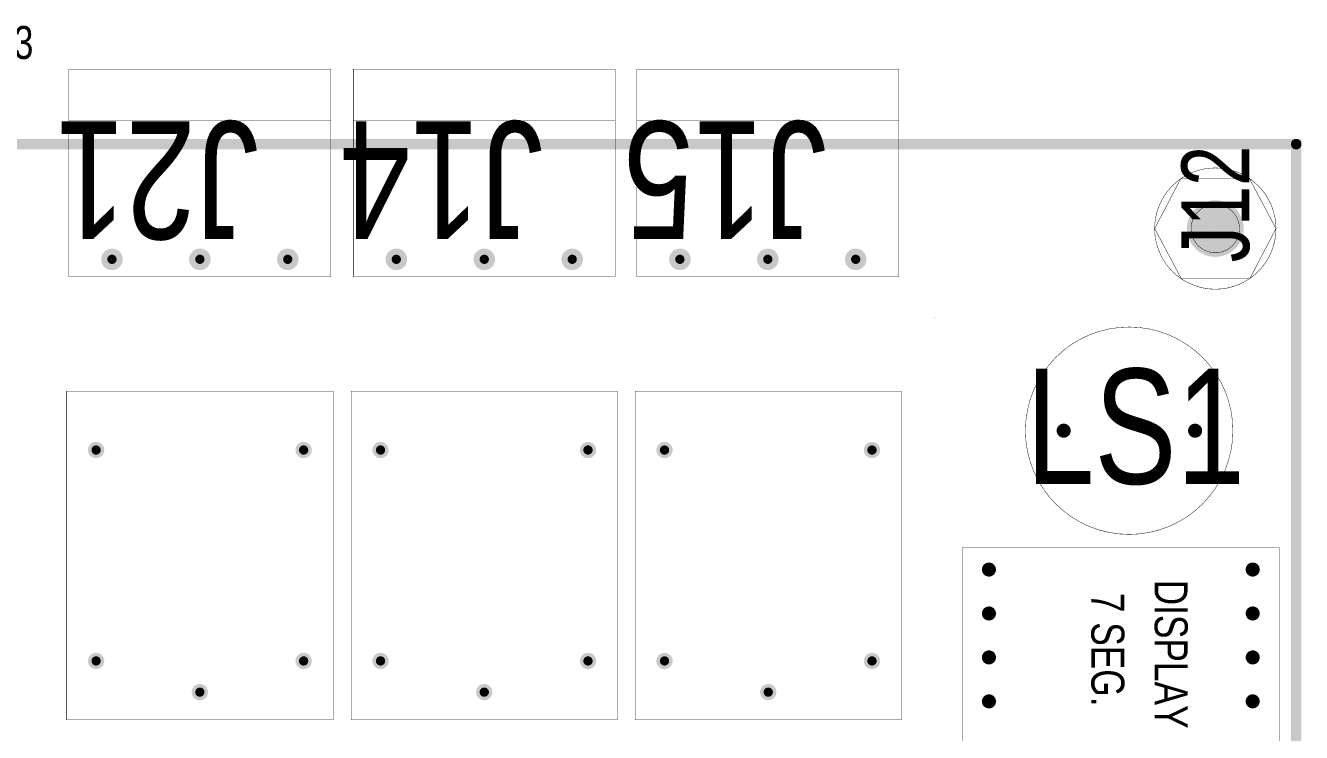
# Model space of a CAD drawing. Extents: x 0 to 5.47, y 0 to 3.78.
# Drawn here: x 2.565 to 5.468, y 2.173 to 3.782 of the extents above; entities that cross this region are included whole.
import ezdxf

# ---------------------------------------------------------------- set-up
doc = ezdxf.new("R2010")
doc.units = 0

msp = doc.modelspace()

# ---------------------------------------------------------------- linework, layer by layer
at = {"layer": 'DRL'}
for points, const_width in [([(5.24, 3.32, 1), (5.304, 3.32, 1)], 0.065), ([(2.75, 3.25, 1), (2.774, 3.25, 1)], 0.025), ([(2.95, 3.25, 1), (2.974, 3.25, 1)], 0.025), ([(3.15, 3.25, 1), (3.174, 3.25, 1)], 0.025), ([(3.397, 3.25, 1), (3.421, 3.25, 1)], 0.025), ([(3.597, 3.25, 1), (3.621, 3.25, 1)], 0.025), ([(3.797, 3.25, 1), (3.821, 3.25, 1)], 0.025), ([(4.042, 3.25, 1), (4.066, 3.25, 1)], 0.025), ([(4.242, 3.25, 1), (4.266, 3.25, 1)], 0.025), ([(4.442, 3.25, 1), (4.466, 3.25, 1)], 0.025), ([(4.919, 2.86, 1), (4.935, 2.86, 1)], 0.016), ([(5.218, 2.86, 1), (5.234, 2.86, 1)], 0.016), ([(2.717, 2.816, 1), (2.735, 2.816, 1)], 0.019), ([(3.189, 2.816, 1), (3.207, 2.816, 1)], 0.019), ([(3.364, 2.816, 1), (3.382, 2.816, 1)], 0.019), ([(3.836, 2.816, 1), (3.854, 2.816, 1)], 0.019), ([(4.01, 2.816, 1), (4.028, 2.816, 1)], 0.019), ([(4.482, 2.816, 1), (4.5, 2.816, 1)], 0.019), ([(4.749, 2.544, 1), (4.765, 2.544, 1)], 0.016), ([(5.349, 2.544, 1), (5.365, 2.544, 1)], 0.016), ([(4.749, 2.444, 1), (4.765, 2.444, 1)], 0.016), ([(5.349, 2.444, 1), (5.365, 2.444, 1)], 0.016), ([(2.717, 2.336, 1), (2.735, 2.336, 1)], 0.019), ([(3.189, 2.336, 1), (3.207, 2.336, 1)], 0.019), ([(3.364, 2.336, 1), (3.382, 2.336, 1)], 0.019), ([(3.836, 2.336, 1), (3.854, 2.336, 1)], 0.019), ([(4.01, 2.336, 1), (4.028, 2.336, 1)], 0.019), ([(4.482, 2.336, 1), (4.5, 2.336, 1)], 0.019), ([(4.749, 2.344, 1), (4.765, 2.344, 1)], 0.016), ([(5.349, 2.344, 1), (5.365, 2.344, 1)], 0.016), ([(2.953, 2.265, 1), (2.971, 2.265, 1)], 0.019), ([(3.6, 2.265, 1), (3.618, 2.265, 1)], 0.019), ([(4.246, 2.265, 1), (4.264, 2.265, 1)], 0.019), ([(4.749, 2.244, 1), (4.765, 2.244, 1)], 0.016), ([(5.349, 2.244, 1), (5.365, 2.244, 1)], 0.016)]:
    msp.add_lwpolyline(points, format="xyb", close=True, dxfattribs=dict(at, const_width=const_width))
at = {"layer": 'IN1', "const_width": 0.011}
for points in [[(2.757, 3.25, 1), (2.767, 3.25, 1)], [(2.957, 3.25, 1), (2.967, 3.25, 1)], [(3.157, 3.25, 1), (3.167, 3.25, 1)], [(3.404, 3.25, 1), (3.414, 3.25, 1)], [(3.604, 3.25, 1), (3.614, 3.25, 1)], [(3.804, 3.25, 1), (3.814, 3.25, 1)], [(4.049, 3.25, 1), (4.059, 3.25, 1)], [(4.249, 3.25, 1), (4.259, 3.25, 1)], [(4.449, 3.25, 1), (4.459, 3.25, 1)], [(4.922, 2.86, 1), (4.932, 2.86, 1)], [(5.221, 2.86, 1), (5.231, 2.86, 1)], [(2.721, 2.816, 1), (2.731, 2.816, 1)], [(3.193, 2.816, 1), (3.203, 2.816, 1)], [(3.368, 2.816, 1), (3.378, 2.816, 1)], [(3.84, 2.816, 1), (3.85, 2.816, 1)], [(4.014, 2.816, 1), (4.024, 2.816, 1)], [(4.486, 2.816, 1), (4.496, 2.816, 1)], [(4.752, 2.544, 1), (4.762, 2.544, 1)], [(5.352, 2.544, 1), (5.362, 2.544, 1)], [(4.752, 2.444, 1), (4.762, 2.444, 1)], [(5.352, 2.444, 1), (5.362, 2.444, 1)], [(4.752, 2.344, 1), (4.762, 2.344, 1)], [(5.352, 2.344, 1), (5.362, 2.344, 1)], [(2.721, 2.336, 1), (2.731, 2.336, 1)], [(3.193, 2.336, 1), (3.203, 2.336, 1)], [(3.368, 2.336, 1), (3.378, 2.336, 1)], [(3.84, 2.336, 1), (3.85, 2.336, 1)], [(4.014, 2.336, 1), (4.024, 2.336, 1)], [(4.486, 2.336, 1), (4.496, 2.336, 1)], [(2.957, 2.265, 1), (2.967, 2.265, 1)], [(3.604, 2.265, 1), (3.614, 2.265, 1)], [(4.25, 2.265, 1), (4.26, 2.265, 1)], [(4.752, 2.244, 1), (4.762, 2.244, 1)], [(5.352, 2.244, 1), (5.362, 2.244, 1)]]:
    msp.add_lwpolyline(points, format="xyb", close=True, dxfattribs=at)
at = {"layer": 'IN2', "const_width": 0.011}
for points in [[(2.757, 3.25, 1), (2.767, 3.25, 1)], [(2.957, 3.25, 1), (2.967, 3.25, 1)], [(3.157, 3.25, 1), (3.167, 3.25, 1)], [(3.404, 3.25, 1), (3.414, 3.25, 1)], [(3.604, 3.25, 1), (3.614, 3.25, 1)], [(3.804, 3.25, 1), (3.814, 3.25, 1)], [(4.049, 3.25, 1), (4.059, 3.25, 1)], [(4.249, 3.25, 1), (4.259, 3.25, 1)], [(4.449, 3.25, 1), (4.459, 3.25, 1)], [(4.922, 2.86, 1), (4.932, 2.86, 1)], [(5.221, 2.86, 1), (5.231, 2.86, 1)], [(2.721, 2.816, 1), (2.731, 2.816, 1)], [(3.193, 2.816, 1), (3.203, 2.816, 1)], [(3.368, 2.816, 1), (3.378, 2.816, 1)], [(3.84, 2.816, 1), (3.85, 2.816, 1)], [(4.014, 2.816, 1), (4.024, 2.816, 1)], [(4.486, 2.816, 1), (4.496, 2.816, 1)], [(4.752, 2.544, 1), (4.762, 2.544, 1)], [(5.352, 2.544, 1), (5.362, 2.544, 1)], [(4.752, 2.444, 1), (4.762, 2.444, 1)], [(5.352, 2.444, 1), (5.362, 2.444, 1)], [(4.752, 2.344, 1), (4.762, 2.344, 1)], [(5.352, 2.344, 1), (5.362, 2.344, 1)], [(2.721, 2.336, 1), (2.731, 2.336, 1)], [(3.193, 2.336, 1), (3.203, 2.336, 1)], [(3.368, 2.336, 1), (3.378, 2.336, 1)], [(3.84, 2.336, 1), (3.85, 2.336, 1)], [(4.014, 2.336, 1), (4.024, 2.336, 1)], [(4.486, 2.336, 1), (4.496, 2.336, 1)], [(2.957, 2.265, 1), (2.967, 2.265, 1)], [(3.604, 2.265, 1), (3.614, 2.265, 1)], [(4.25, 2.265, 1), (4.26, 2.265, 1)], [(4.752, 2.244, 1), (4.762, 2.244, 1)], [(5.352, 2.244, 1), (5.362, 2.244, 1)]]:
    msp.add_lwpolyline(points, format="xyb", close=True, dxfattribs=at)
at = {"layer": 'SST'}
for points, const_width in [([(3.26, 3.683), (3.26, 3.211), (2.664, 3.211), (2.664, 3.683), (3.26, 3.683)], 0.001), ([(0.047, 0.17), (0.047, 3.512), (5.456, 3.512), (5.456, 0.17), (0.047, 0.17)], 0.024), ([(3.265, 2.202), (2.659, 2.202), (2.659, 2.95), (3.265, 2.95), (3.265, 2.202)], 0.001), ([(3.912, 2.202), (3.306, 2.202), (3.306, 2.95), (3.912, 2.95), (3.912, 2.202)], 0.001), ([(4.558, 2.202), (3.952, 2.202), (3.952, 2.95), (4.558, 2.95), (4.558, 2.202)], 0.001)]:
    msp.add_lwpolyline(points, close=True, dxfattribs=dict(at, const_width=const_width))
for points, const_width in [([(2.6638, 3.683, 1), (2.6643, 3.683, 1)], 0.0005), ([(3.2598, 3.683, 1), (3.2603, 3.683, 1)], 0.0005), ([(3.2598, 3.683, 1), (3.2603, 3.683, 1)], 0.0005), ([(3.907, 3.683), (3.907, 3.211), (3.311, 3.211), (3.311, 3.683), (3.907, 3.683, 45.012545)], 0.001), ([(3.3108, 3.683, 1), (3.3112, 3.683, 1)], 0.0005), ([(3.9068, 3.683, 1), (3.9072, 3.683, 1)], 0.0005), ([(3.9068, 3.683, 1), (3.9072, 3.683, 1)], 0.0005), ([(4.552, 3.683), (4.552, 3.211), (3.956, 3.211), (3.956, 3.683), (4.552, 3.683, 43.776864)], 0.001), ([(3.9558, 3.683, 1), (3.9562, 3.683, 1)], 0.0005), ([(4.5518, 3.683, 1), (4.5523, 3.683, 1)], 0.0005), ([(4.5518, 3.683, 1), (4.5523, 3.683, 1)], 0.0005), ([(2.6638, 3.565, 1), (2.6643, 3.565, 1)], 0.0005), ([(3.2588, 3.565, 1), (3.2592, 3.565, 1)], 0.0005), ([(3.3108, 3.565, 1), (3.3112, 3.565, 1)], 0.0005), ([(3.9058, 3.565, 1), (3.9063, 3.565, 1)], 0.0005), ([(3.9558, 3.565, 1), (3.9562, 3.565, 1)], 0.0005), ([(4.5507, 3.565, 1), (4.5513, 3.565, 1)], 0.0005), ([(5.45, 3.512, 1), (5.462, 3.512, 1)], 0.012), ([(5.1928, 3.433, 1), (5.1933, 3.433, 1)], 0.0005), ([(5.1928, 3.433, 1), (5.1933, 3.433, 1)], 0.0005), ([(5.3498, 3.433, 1), (5.3503, 3.433, 1)], 0.0005), ([(5.3498, 3.433, 1), (5.3503, 3.433, 1)], 0.0005), ([(5.1338, 3.32, 1), (5.1343, 3.32, 1)], 0.0005), ([(5.1338, 3.32, 1), (5.1343, 3.32, 1)], 0.0005), ([(5.1338, 3.32, 1), (5.1343, 3.32, 1)], 0.0005), ([(5.1338, 3.32, 1), (5.1343, 3.32, 1)], 0.0005), ([(5.1338, 3.32, 1), (5.1343, 3.32, 1)], 0.0005), ([(5.1338, 3.32, 1), (5.1343, 3.32, 1)], 0.0005), ([(5.2168, 3.32, 1), (5.2173, 3.32, 1)], 0.0005), ([(5.2168, 3.32, 1), (5.2173, 3.32, 1)], 0.0005), ([(5.3267, 3.32, 1), (5.3273, 3.32, 1)], 0.0005), ([(5.3267, 3.32, 1), (5.3273, 3.32, 1)], 0.0005), ([(5.4097, 3.32, 1), (5.4103, 3.32, 1)], 0.0005), ([(5.4097, 3.32, 1), (5.4103, 3.32, 1)], 0.0005), ([(5.4097, 3.32, 1), (5.4103, 3.32, 1)], 0.0005), ([(5.4097, 3.32, 1), (5.4103, 3.32, 1)], 0.0005), ([(5.4097, 3.32, 1), (5.4103, 3.32, 1)], 0.0005), ([(5.4097, 3.32, 1), (5.4103, 3.32, 1)], 0.0005), ([(2.6638, 3.211, 1), (2.6643, 3.211, 1)], 0.0005), ([(3.2598, 3.211, 1), (3.2603, 3.211, 1)], 0.0005), ([(3.3108, 3.211, 1), (3.3112, 3.211, 1)], 0.0005), ([(3.9068, 3.211, 1), (3.9072, 3.211, 1)], 0.0005), ([(3.9558, 3.211, 1), (3.9562, 3.211, 1)], 0.0005), ([(4.5518, 3.211, 1), (4.5523, 3.211, 1)], 0.0005), ([(5.1937, 3.207, 1), (5.1943, 3.207, 1)], 0.0005), ([(5.1937, 3.207, 1), (5.1943, 3.207, 1)], 0.0005), ([(5.1937, 3.207, 1), (5.1943, 3.207, 1)], 0.0005), ([(5.3507, 3.207, 1), (5.3513, 3.207, 1)], 0.0005), ([(5.3507, 3.207, 1), (5.3513, 3.207, 1)], 0.0005), ([(5.3507, 3.207, 1), (5.3513, 3.207, 1)], 0.0005), ([(4.6317, 3.117, 1), (4.6323, 3.117, 1)], 0.0005), ([(4.6317, 3.117, 1), (4.6323, 3.117, 1)], 0.0005), ([(4.6317, 3.117, 1), (4.6323, 3.117, 1)], 0.0005), ([(4.6317, 3.117, 1), (4.6323, 3.117, 1)], 0.0005), ([(2.6588, 2.95, 1), (2.6593, 2.95, 1)], 0.0005), ([(3.2648, 2.95, 1), (3.2653, 2.95, 1)], 0.0005), ([(3.3058, 2.95, 1), (3.3062, 2.95, 1)], 0.0005), ([(3.9118, 2.95, 1), (3.9122, 2.95, 1)], 0.0005), ([(3.9518, 2.95, 1), (3.9522, 2.95, 1)], 0.0005), ([(4.5577, 2.95, 1), (4.5583, 2.95, 1)], 0.0005), ([(4.8397, 2.86, 1), (4.8403, 2.86, 1)], 0.0005), ([(4.8397, 2.86, 1), (4.8403, 2.86, 1)], 0.0005), ([(5.3118, 2.86, 1), (5.3123, 2.86, 1)], 0.0005), ([(5.3118, 2.86, 1), (5.3123, 2.86, 1)], 0.0005), ([(4.6967, 2.594, 1), (4.6973, 2.594, 1)], 0.0005), ([(4.6967, 2.594, 1), (4.6973, 2.594, 1)], 0.0005), ([(5.4167, 2.594, 1), (5.4173, 2.594, 1)], 0.0005), ([(5.4167, 2.594, 1), (5.4173, 2.594, 1)], 0.0005), ([(2.6588, 2.202, 1), (2.6593, 2.202, 1)], 0.0005), ([(3.2648, 2.202, 1), (3.2653, 2.202, 1)], 0.0005), ([(3.2648, 2.202, 1), (3.2653, 2.202, 1)], 0.0005), ([(3.3058, 2.202, 1), (3.3062, 2.202, 1)], 0.0005), ([(3.9118, 2.202, 1), (3.9122, 2.202, 1)], 0.0005), ([(3.9118, 2.202, 1), (3.9122, 2.202, 1)], 0.0005), ([(3.9518, 2.202, 1), (3.9522, 2.202, 1)], 0.0005), ([(4.5577, 2.202, 1), (4.5583, 2.202, 1)], 0.0005), ([(4.5577, 2.202, 1), (4.5583, 2.202, 1)], 0.0005)]:
    msp.add_lwpolyline(points, format="xyb", close=True, dxfattribs=dict(at, const_width=const_width))
at = {"layer": 'SST', "const_width": 0.001}
for points in [[(2.664, 3.565), (3.259, 3.565)], [(3.311, 3.565), (3.906, 3.565)], [(3.956, 3.565), (4.551, 3.565)], [(5.193, 3.433), (5.134, 3.32)], [(5.193, 3.433), (5.35, 3.433)], [(5.41, 3.32), (5.35, 3.433)], [(5.134, 3.32), (5.194, 3.207)], [(5.351, 3.207), (5.41, 3.32)], [(5.351, 3.207), (5.194, 3.207)], [(5.351, 3.207), (5.194, 3.207)], [(4.632, 3.117), (4.632, 3.117)], [(4.632, 3.117), (4.632, 3.117)], [(4.697, 2.594), (4.697, 2.094), (5.417, 2.094), (5.417, 2.594)], [(4.697, 2.594), (5.417, 2.594)]]:
    msp.add_lwpolyline(points, dxfattribs=at)
for points in [[(5.41, 3.32, 1), (5.134, 3.32)], [(5.41, 3.32, 1), (5.134, 3.32)], [(5.327, 3.32, 1), (5.217, 3.32)], [(5.134, 3.32, 1), (5.41, 3.32)], [(5.134, 3.32, 1), (5.41, 3.32)], [(5.217, 3.32, 1), (5.327, 3.32)], [(5.312, 2.86, 1), (4.84, 2.86)], [(4.84, 2.86, 1), (5.312, 2.86)]]:
    msp.add_lwpolyline(points, format="xyb", dxfattribs=at)

# ---------------------------------------------------------------- texts
at = {"layer": 'SST', "width": 0.8}
for s, height, p in [('J13', 0.075, (2.454, 3.706)), ('LS1', 0.262, (4.841, 2.739))]:
    msp.add_text(s, height=height, dxfattribs=at).set_placement(p)
for s, height, rotation, p in [('J21', 0.268, 180, (3.096, 3.564)), ('J14', 0.268, 180, (3.743, 3.564)), ('J15', 0.268, 180, (4.388, 3.564)), ('J12', 0.154, 90, (5.349, 3.243)), ('DISPLAY ', 0.075, 270, (5.134, 2.521)), ('DISPLAY ', 0.075, 270, (5.134, 2.521)), ('7 SEG.', 0.075, 270, (4.99, 2.491))]:
    msp.add_text(s, height=height, rotation=rotation, dxfattribs=at).set_placement(p)

doc.saveas('drawing.dxf')
